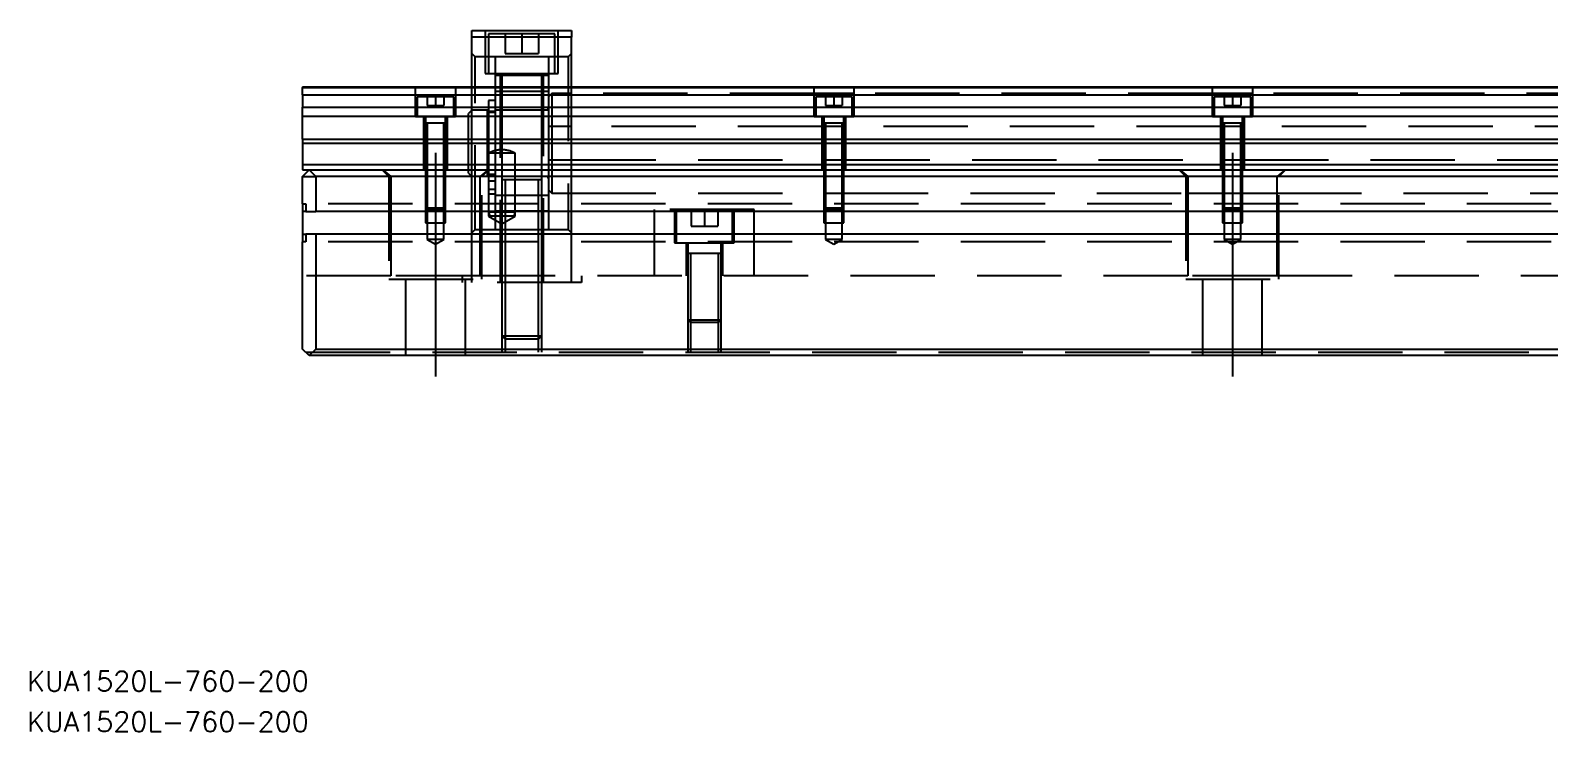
# Model space of a CAD drawing. Extents: x -41 to 1018, y -351 to 109.
# Drawn here: x -41 to 187.8, y -351.3 to -245.6 of the extents above; entities that cross this region are included whole.
import ezdxf

# ---------------------------------------------------------------- set-up
doc = ezdxf.new("R2010")
doc.units = 0
doc.linetypes.add('CENTER', pattern=[50.8, 31.75, -6.35, 6.35, -6.35])
doc.linetypes.add('DASHED', pattern=[19.05, 12.7, -6.35])
doc.layers.get('0').update_dxf_attribs({"linetype": 'CONTINUOUS'})
doc.layers.add('CENTER', color=1, linetype='CENTER')
doc.styles.get("Standard").update_dxf_attribs({"font": 'txt.shx', "height": 3, "bigfont": 'bigfont.shx'})

# ---------------------------------------------------------------- blocks, each defined once
blk = doc.blocks.new('*U2')
at = {"color": 7, "linetype": 'CONTINUOUS'}
blk.add_text('KUA1520L-760-200', height=3, dxfattribs=at).set_placement((-41.5, -351.28))
blk = doc.blocks.new('*U3')
at = {"color": 7, "linetype": 'CONTINUOUS'}
blk.add_text('KUA1520L-760-200', height=3, dxfattribs=at).set_placement((-41.5, -345.18))

msp = doc.modelspace()

# ---------------------------------------------------------------- linework, layer by layer
at = {"color": 7, "linetype": 'CONTINUOUS'}
for p, q in [((25.5, -246.64), (25.5, -245.64)), ((25.5, -245.64), (40.5, -245.64)), ((25.5, -254.14), (25.5, -246.64)), ((40.5, -246.64), (25.5, -246.64)), ((40.5, -245.64), (40.5, -246.64)), ((40.5, -254.14), (40.5, -246.64)), ((0, -254.14), (0, -254.27)), ((0, -254.14), (286.5, -254.14)), ((0, -254.27), (286.5, -254.27)), ((0, -255.35), (0, -254.27)), ((0, -255.35), (0, -257.22)), ((0, -255.35), (286.5, -255.35)), ((0, -257.22), (286.5, -257.22)), ((0, -258.57), (0, -257.22)), ((0, -262.05), (0, -258.57)), ((0, -258.57), (286.5, -258.57)), ((0, -262.05), (286.5, -262.05)), ((0, -262.05), (0, -262.64)), ((0, -262.64), (286.5, -262.64)), ((0, -262.64), (0, -265.84)), ((0, -265.84), (0, -266.64)), ((0, -265.84), (760, -265.84)), ((0, -267.64), (1, -266.64)), ((0, -266.64), (1, -266.64)), ((1, -266.64), (759, -266.64)), ((1, -266.64), (2, -267.64)), ((0, -271.79), (0, -267.64)), ((758, -267.64), (2, -267.64)), ((2, -267.64), (2, -272.94)), ((32, -268.14), (30, -268.14)), ((0, -271.79), (0, -272.94)), ((0, -271.79), (0.5, -271.79)), ((0.5, -271.79), (0.5, -272.94)), ((0, -272.94), (0, -276.34)), ((0.5, -272.94), (0, -272.94)), ((0.5, -272.94), (2, -272.94)), ((758, -272.94), (2, -272.94)), ((0, -276.34), (0, -277.49)), ((0, -276.34), (0.5, -276.34)), ((2, -276.34), (0.5, -276.34)), ((0.5, -276.34), (0.5, -277.49)), ((758, -276.34), (2, -276.34)), ((2, -276.34), (2, -293.64)), ((0.5, -277.49), (0, -277.49)), ((0, -293.64), (0, -277.49)), ((1, -294.64), (0, -293.64)), ((2, -293.64), (1, -294.64)), ((759, -294.64), (1, -294.64)), ((2, -293.64), (758, -293.64))]:
    msp.add_line(p, q, dxfattribs=at)
at = {"color": 3, "linetype": 'DASHED'}
for p, q in [((27.5, -245.64), (27.5, -252.14)), ((28, -246.14), (28, -252.14)), ((38, -246.14), (28, -246.14)), ((30.5, -246.14), (30.5, -249.14)), ((33, -246.14), (33, -249.14)), ((35.5, -246.14), (35.5, -249.14)), ((38, -252.14), (38, -246.14)), ((38.5, -252.14), (38.5, -245.64)), ((26, -249.64), (25.5, -249.14)), ((30.5, -249.14), (33, -249.14)), ((33, -249.14), (35.5, -249.14)), ((40.5, -249.14), (40, -249.64)), ((29, -249.64), (26, -249.64)), ((26, -275.64), (26, -249.64)), ((37, -249.64), (29, -249.64)), ((29, -249.64), (29, -252.14)), ((37, -249.64), (37, -252.14)), ((40, -249.64), (37, -249.64)), ((40, -249.64), (40, -275.64)), ((27.5, -252.14), (38.5, -252.14)), ((29, -252.14), (29, -254.14)), ((37, -252.44), (29, -252.44)), ((29.75, -252.14), (29.75, -283.64)), ((30, -252.14), (30, -254.14)), ((36, -254.14), (36, -252.14)), ((36.25, -283.64), (36.25, -252.14)), ((37, -252.14), (37, -254.14)), ((17, -258.64), (17, -254.14)), ((17.25, -255.64), (17.25, -258.64)), ((22.75, -255.64), (17.25, -255.64)), ((18.75, -255.64), (18.75, -256.94)), ((20, -255.64), (20, -256.94)), ((21.25, -255.64), (21.25, -256.94)), ((22.75, -258.64), (22.75, -255.64)), ((23, -254.14), (23, -258.64)), ((25.5, -266.64), (25.5, -254.14)), ((29, -256.19), (28, -256.19)), ((28, -256.19), (28, -264.14)), ((29, -254.14), (29, -263.75)), ((30, -254.84), (29, -254.84)), ((30, -254.14), (30, -263.64)), ((36, -254.84), (30, -254.84)), ((36, -266.64), (36, -254.14)), ((37, -254.84), (36, -254.84)), ((37, -254.14), (37, -266.64)), ((37.5, -255.14), (37, -255.64)), ((40.5, -255.14), (37.5, -255.14)), ((37.5, -255.14), (37.5, -262.64)), ((40.5, -266.64), (40.5, -254.14)), ((77, -255.14), (40.5, -255.14)), ((77, -258.64), (77, -254.14)), ((83, -255.14), (77, -255.14)), ((77.25, -255.64), (77.25, -258.64)), ((82.75, -255.64), (77.25, -255.64)), ((78.75, -255.64), (78.75, -256.94)), ((80, -255.64), (80, -256.94)), ((81.25, -255.64), (81.25, -256.94)), ((82.75, -258.64), (82.75, -255.64)), ((83, -254.14), (83, -258.64)), ((137, -255.14), (83, -255.14)), ((137, -258.64), (137, -254.14)), ((143, -255.14), (137, -255.14)), ((137.25, -255.64), (137.25, -258.64)), ((142.75, -255.64), (137.25, -255.64)), ((138.75, -255.64), (138.75, -256.94)), ((140, -255.64), (140, -256.94)), ((141.25, -255.64), (141.25, -256.94)), ((142.75, -258.64), (142.75, -255.64)), ((143, -254.14), (143, -258.64)), ((197, -255.14), (143, -255.14)), ((18.75, -256.94), (20, -256.94)), ((20, -256.94), (21.25, -256.94)), ((25.5, -257.64), (25, -258.14)), ((25, -262.64), (25, -258.14)), ((27.85, -257.64), (25.5, -257.64)), ((27.85, -262.64), (27.85, -257.64)), ((28, -257.84), (27.85, -257.84)), ((29, -257.84), (28, -257.84)), ((29, -257.99), (28, -257.99)), ((30, -257.64), (29, -257.64)), ((36, -257.64), (30, -257.64)), ((36.7, -257.64), (36, -257.64)), ((37, -257.64), (36.7, -257.64)), ((78.75, -256.94), (80, -256.94)), ((80, -256.94), (81.25, -256.94)), ((138.75, -256.94), (140, -256.94)), ((140, -256.94), (141.25, -256.94)), ((23, -258.64), (17, -258.64)), ((18.25, -266.64), (18.25, -258.64)), ((18.5, -258.64), (18.5, -259.64)), ((18.5, -259.63), (18.5, -259.64)), ((20, -259.64), (18.5, -259.64)), ((18.5, -259.64), (18.5, -266.64)), ((18.5, -259.64), (18.5, -259.64)), ((21.5, -259.64), (18.5, -259.64)), ((18.75, -259.64), (18.75, -266.64)), ((21.5, -259.64), (20, -259.64)), ((21.25, -266.64), (21.25, -259.64)), ((21.5, -259.64), (21.5, -258.64)), ((21.5, -259.64), (21.5, -259.63)), ((21.5, -266.64), (21.5, -259.64)), ((21.5, -259.64), (21.5, -259.64)), ((21.75, -258.64), (21.75, -266.64)), ((40.5, -260.14), (37, -260.14)), ((78.25, -260.14), (40.5, -260.14)), ((83, -258.64), (77, -258.64)), ((78.25, -266.64), (78.25, -258.64)), ((78.5, -260.14), (78.25, -260.14)), ((78.5, -258.64), (78.5, -259.64)), ((78.5, -259.63), (78.5, -259.64)), ((78.5, -259.64), (78.5, -259.64)), ((78.5, -259.64), (78.5, -266.64)), ((80, -259.64), (78.5, -259.64)), ((78.75, -260.14), (78.5, -260.14)), ((78.75, -259.64), (78.75, -266.64)), ((81.25, -260.14), (78.75, -260.14)), ((81.5, -259.64), (80, -259.64)), ((81.25, -266.64), (81.25, -259.64)), ((81.5, -260.14), (81.25, -260.14)), ((81.5, -259.64), (81.5, -258.64)), ((81.5, -259.64), (81.5, -259.63)), ((81.5, -259.64), (81.5, -259.64)), ((81.5, -266.64), (81.5, -259.64)), ((81.75, -260.14), (81.5, -260.14)), ((81.75, -258.64), (81.75, -266.64)), ((138.25, -260.14), (81.75, -260.14)), ((143, -258.64), (137, -258.64)), ((138.25, -266.64), (138.25, -258.64)), ((138.5, -260.14), (138.25, -260.14)), ((138.5, -258.64), (138.5, -259.64)), ((138.5, -259.63), (138.5, -259.64)), ((140, -259.64), (138.5, -259.64)), ((138.5, -259.64), (138.5, -259.64)), ((138.5, -259.64), (138.5, -266.64)), ((141.5, -259.64), (138.5, -259.64)), ((138.75, -260.14), (138.5, -260.14)), ((138.75, -259.64), (138.75, -266.64)), ((141.25, -260.14), (138.75, -260.14)), ((141.5, -259.64), (140, -259.64)), ((141.25, -266.64), (141.25, -259.64)), ((141.5, -260.14), (141.25, -260.14)), ((141.5, -259.64), (141.5, -258.64)), ((141.5, -259.64), (141.5, -259.63)), ((141.5, -259.64), (141.5, -259.64)), ((141.5, -266.64), (141.5, -259.64)), ((141.75, -260.14), (141.5, -260.14)), ((141.75, -258.64), (141.75, -266.64)), ((198.25, -260.14), (141.75, -260.14)), ((0, -262.64), (286.5, -262.64)), ((25, -266.64), (25, -262.64)), ((27.85, -266.66), (27.85, -262.64)), ((37.5, -262.64), (37.5, -266.64)), ((28, -264.14), (28, -266.64)), ((32, -264.14), (28, -264.14)), ((29, -263.75), (29, -266.64)), ((30.06, -263.64), (29.94, -263.64)), ((30, -263.64), (30, -266.64)), ((32, -266.64), (32, -264.14)), ((37, -265.14), (40.5, -265.14)), ((40.5, -265.14), (78.25, -265.14)), ((78.25, -265.14), (78.5, -265.14)), ((78.5, -265.14), (78.75, -265.14)), ((78.75, -265.14), (81.25, -265.14)), ((81.25, -265.14), (81.5, -265.14)), ((81.5, -265.14), (81.75, -265.14)), ((81.75, -265.14), (138.25, -265.14)), ((138.25, -265.14), (138.5, -265.14)), ((138.5, -265.14), (138.75, -265.14)), ((138.75, -265.14), (141.25, -265.14)), ((141.25, -265.14), (141.5, -265.14)), ((141.5, -265.14), (141.75, -265.14)), ((141.75, -265.14), (198.25, -265.14)), ((12, -266.64), (13, -267.64)), ((12.06, -266.64), (13.29, -267.64)), ((18.5, -266.64), (18.5, -272.39)), ((18.5, -266.64), (18.5, -272.39)), ((18.75, -266.64), (18.75, -272.64)), ((21.25, -272.64), (21.25, -266.64)), ((21.5, -272.39), (21.5, -266.64)), ((21.5, -272.39), (21.5, -266.64)), ((25, -267.14), (25, -266.64)), ((25, -267.14), (25.5, -267.64)), ((25.5, -272.94), (25.5, -266.64)), ((27.94, -266.64), (26.71, -267.64)), ((27, -267.64), (28, -266.64)), ((27.85, -267.64), (27.85, -266.66)), ((27.85, -267.44), (28, -267.44)), ((28, -266.64), (28, -272.94)), ((28, -267.28), (29, -267.28)), ((28, -267.28), (29, -267.28)), ((28, -267.44), (29, -267.44)), ((29, -266.64), (29, -272.94)), ((30, -266.64), (30, -268.14)), ((32, -272.94), (32, -266.64)), ((36, -268.14), (36, -266.64)), ((37, -266.64), (37, -272.94)), ((37.5, -266.64), (37.5, -270.14)), ((40.5, -272.94), (40.5, -266.64)), ((78.5, -266.64), (78.5, -272.39)), ((78.5, -266.64), (78.5, -272.39)), ((78.75, -266.64), (78.75, -272.64)), ((81.25, -272.64), (81.25, -266.64)), ((81.5, -272.39), (81.5, -266.64)), ((81.5, -272.39), (81.5, -266.64)), ((132, -266.64), (133, -267.64)), ((132.06, -266.64), (133.29, -267.64)), ((138.5, -266.64), (138.5, -272.39)), ((138.5, -266.64), (138.5, -272.39)), ((138.75, -266.64), (138.75, -272.64)), ((141.25, -272.64), (141.25, -266.64)), ((141.5, -272.39), (141.5, -266.64)), ((141.5, -272.39), (141.5, -266.64)), ((147.94, -266.64), (146.71, -267.64)), ((147, -267.64), (148, -266.64)), ((0, -267.64), (2, -267.64)), ((13, -267.64), (13, -283.14)), ((13.29, -267.64), (13.29, -272.94)), ((26.71, -272.94), (26.71, -267.64)), ((27, -283.14), (27, -267.64)), ((29, -268.37), (28, -268.37)), ((28, -269.57), (29, -269.57)), ((30, -268.13), (30, -268.14)), ((30, -268.14), (30, -272.94)), ((36, -268.14), (30, -268.14)), ((30, -268.14), (30, -268.14)), ((30.5, -268.14), (30.5, -272.94)), ((36, -268.14), (32, -268.14)), ((35.5, -272.94), (35.5, -268.14)), ((36, -268.14), (36, -268.13)), ((36, -272.94), (36, -268.14)), ((36, -268.14), (36, -268.14)), ((37, -269.64), (37.5, -270.14)), ((133, -267.64), (133, -283.14)), ((133.29, -267.64), (133.29, -272.94)), ((146.71, -272.94), (146.71, -267.64)), ((147, -283.14), (147, -267.64)), ((759.5, -271.79), (0.5, -271.79)), ((28, -270.28), (29, -270.28)), ((29, -270.44), (30, -270.44)), ((30, -270.44), (30.5, -270.44)), ((30.5, -270.44), (32, -270.44)), ((32, -270.44), (35.5, -270.44)), ((35.5, -270.44), (36, -270.44)), ((36, -270.44), (37, -270.44)), ((37.5, -270.14), (40.5, -270.14)), ((40.5, -270.14), (78.5, -270.14)), ((78.5, -270.14), (78.75, -270.14)), ((78.75, -270.14), (81.25, -270.14)), ((81.25, -270.14), (81.5, -270.14)), ((81.5, -270.14), (133.29, -270.14)), ((133.29, -270.14), (138.5, -270.14)), ((138.5, -270.14), (138.75, -270.14)), ((138.75, -270.14), (141.25, -270.14)), ((141.25, -270.14), (141.5, -270.14)), ((141.5, -270.14), (146.71, -270.14)), ((146.71, -270.14), (198.5, -270.14)), ((13.29, -272.94), (13.29, -276.34)), ((18.5, -272.39), (18.75, -272.64)), ((18.5, -272.39), (18.5, -272.94)), ((18.5, -272.39), (21.5, -272.39)), ((18.5, -272.94), (18.5, -274.64)), ((18.75, -272.64), (18.75, -274.64)), ((21.25, -272.64), (18.75, -272.64)), ((21.25, -272.64), (21.5, -272.39)), ((21.25, -274.64), (21.25, -272.64)), ((21.5, -272.94), (21.5, -272.39)), ((21.5, -274.64), (21.5, -272.94)), ((25.5, -276.34), (25.5, -272.94)), ((26.71, -276.34), (26.71, -272.94)), ((28, -272.94), (28, -273.01)), ((28, -273.01), (28, -273.64)), ((28, -273.01), (28.17, -273.64)), ((32, -273.01), (28, -273.01)), ((28, -273.64), (30, -274.79)), ((32, -273.64), (28, -273.64)), ((29, -272.84), (37, -272.84)), ((29, -272.94), (29, -273.64)), ((29, -273.64), (29, -275.64)), ((30, -272.94), (30, -273.64)), ((30, -273.64), (30, -276.34)), ((30, -274.79), (32, -273.64)), ((30.5, -272.94), (30.5, -273.64)), ((30.5, -273.64), (30.5, -276.34)), ((31.83, -273.64), (32, -273.01)), ((32, -273.01), (32, -272.94)), ((32, -273.64), (32, -273.01)), ((35.5, -276.34), (35.5, -272.94)), ((36, -276.34), (36, -272.94)), ((37, -272.94), (37, -275.64)), ((40.5, -276.34), (40.5, -272.94)), ((68, -272.64), (53, -272.64)), ((53, -272.94), (53, -272.64)), ((53, -276.34), (53, -272.94)), ((56, -272.64), (56, -277.64)), ((56.25, -272.64), (56.25, -272.94)), ((56.25, -272.94), (56.25, -276.34)), ((58.5, -272.64), (58.5, -275.14)), ((60.5, -272.64), (60.5, -275.14)), ((62.5, -272.64), (62.5, -275.14)), ((64.75, -272.94), (64.75, -272.64)), ((64.75, -276.34), (64.75, -272.94)), ((65, -277.64), (65, -272.64)), ((68, -272.94), (68, -272.64)), ((68, -276.34), (68, -272.94)), ((78.5, -272.39), (78.75, -272.64)), ((78.5, -272.39), (78.5, -272.94)), ((78.5, -272.39), (81.5, -272.39)), ((78.5, -272.94), (78.5, -274.64)), ((78.75, -272.64), (78.75, -274.64)), ((81.25, -272.64), (78.75, -272.64)), ((81.25, -272.64), (81.5, -272.39)), ((81.25, -274.64), (81.25, -272.64)), ((81.5, -272.94), (81.5, -272.39)), ((81.5, -274.64), (81.5, -272.94)), ((133.29, -272.94), (133.29, -276.34)), ((138.5, -272.39), (138.75, -272.64)), ((138.5, -272.39), (138.5, -272.94)), ((138.5, -272.39), (141.5, -272.39)), ((138.5, -272.94), (138.5, -274.64)), ((138.75, -272.64), (138.75, -274.64)), ((141.25, -272.64), (138.75, -272.64)), ((141.25, -272.64), (141.5, -272.39)), ((141.25, -274.64), (141.25, -272.64)), ((141.5, -272.94), (141.5, -272.39)), ((141.5, -274.64), (141.5, -272.94)), ((146.71, -276.34), (146.71, -272.94)), ((13.29, -276.34), (13.29, -282.64)), ((18.5, -274.64), (21.5, -274.64)), ((18.75, -274.64), (18.75, -277.14)), ((21.25, -277.14), (21.25, -274.64)), ((25.5, -276.14), (26, -275.64)), ((25.5, -282.64), (25.5, -276.34)), ((26, -275.64), (29, -275.64)), ((26.71, -282.64), (26.71, -276.34)), ((29, -275.64), (30, -275.64)), ((30, -275.64), (30.5, -275.64)), ((30, -276.34), (30, -283.64)), ((30.5, -275.64), (35.5, -275.64)), ((30.5, -276.34), (30.5, -283.64)), ((35.5, -275.64), (36, -275.64)), ((35.5, -283.64), (35.5, -276.34)), ((36, -275.64), (37, -275.64)), ((36, -283.64), (36, -276.34)), ((37, -275.64), (40, -275.64)), ((40, -275.64), (40.5, -276.14)), ((40.5, -283.64), (40.5, -276.34)), ((53, -282.64), (53, -276.34)), ((56.25, -276.34), (56.25, -277.64)), ((58.5, -275.14), (60.5, -275.14)), ((60.5, -275.14), (62.5, -275.14)), ((64.75, -277.64), (64.75, -276.34)), ((68, -282.64), (68, -276.34)), ((78.5, -274.64), (81.5, -274.64)), ((78.75, -274.64), (78.75, -277.14)), ((81.25, -277.14), (81.25, -274.64)), ((133.29, -276.34), (133.29, -282.64)), ((138.5, -274.64), (141.5, -274.64)), ((138.75, -274.64), (138.75, -277.14)), ((141.25, -277.14), (141.25, -274.64)), ((146.71, -282.64), (146.71, -276.34)), ((759.5, -277.49), (0.5, -277.49)), ((18.75, -277.14), (20, -277.86)), ((21.25, -277.14), (18.75, -277.14)), ((20, -277.86), (21.25, -277.14)), ((56, -277.64), (65, -277.64)), ((57.75, -277.64), (57.75, -282.64)), ((58, -277.64), (58, -279.24)), ((63, -279.24), (63, -277.64)), ((63.25, -282.64), (63.25, -277.64)), ((78.75, -277.14), (80, -277.86)), ((81.25, -277.14), (78.75, -277.14)), ((80, -277.86), (81.25, -277.14)), ((138.75, -277.14), (140, -277.86)), ((141.25, -277.14), (138.75, -277.14)), ((140, -277.86), (141.25, -277.14)), ((58, -279.23), (58, -279.24)), ((63, -279.24), (58, -279.24)), ((58, -279.24), (58, -282.64)), ((58, -279.24), (58, -279.24)), ((58.4, -279.24), (58.4, -282.64)), ((62.6, -282.64), (62.6, -279.24)), ((63, -279.24), (63, -279.23)), ((63, -282.64), (63, -279.24)), ((63, -279.24), (63, -279.24)), ((13.29, -282.64), (0, -282.64)), ((13, -283.14), (27, -283.14)), ((26.71, -282.64), (13.29, -282.64)), ((15.5, -283.14), (15.5, -294.64)), ((24, -282.64), (24, -283.64)), ((42, -283.64), (24, -283.64)), ((24.5, -294.64), (24.5, -283.14)), ((25.5, -283.64), (25.5, -282.64)), ((133.29, -282.64), (26.71, -282.64)), ((30, -283.64), (30, -291.64)), ((30, -283.64), (30, -291.64)), ((30.5, -283.64), (30.5, -292.14)), ((35.5, -292.14), (35.5, -283.64)), ((36, -291.64), (36, -283.64)), ((36, -291.64), (36, -283.64)), ((42, -282.64), (42, -283.64)), ((58, -282.64), (58, -289.24)), ((58, -282.64), (58, -289.24)), ((58.4, -282.64), (58.4, -289.64)), ((62.6, -289.64), (62.6, -282.64)), ((63, -289.24), (63, -282.64)), ((63, -289.24), (63, -282.64)), ((133, -283.14), (147, -283.14)), ((146.71, -282.64), (133.29, -282.64)), ((135.5, -283.14), (135.5, -294.64)), ((144.5, -294.64), (144.5, -283.14)), ((253.29, -282.64), (146.71, -282.64)), ((58, -289.24), (58.4, -289.64)), ((58, -289.24), (58, -294.14)), ((58, -289.24), (63, -289.24)), ((58.4, -289.64), (58.4, -294.14)), ((62.6, -289.64), (58.4, -289.64)), ((62.6, -289.64), (63, -289.24)), ((62.6, -294.14), (62.6, -289.64)), ((63, -294.14), (63, -289.24)), ((30, -291.64), (30.5, -292.14)), ((30, -291.64), (30, -294.14)), ((30, -291.64), (36, -291.64)), ((30.5, -292.14), (30.5, -294.14)), ((35.5, -292.14), (30.5, -292.14)), ((35.5, -292.14), (36, -291.64)), ((35.5, -294.14), (35.5, -292.14)), ((36, -294.14), (36, -291.64)), ((0.5, -294.14), (759.5, -294.14))]:
    msp.add_line(p, q, dxfattribs=at)
for centre, radius, start, end in [((36.7, -257.34), 0.3, 270, 360), ((29.94, -267.64), 4, 90, 118.9695), ((30.06, -267.64), 4, 61.0305, 90), ((36.7, -267.94), 0.3, 0, 90)]:
    msp.add_arc(centre, radius, start, end, dxfattribs=at)
at = {"layer": 'CENTER', "color": 1, "linetype": 'CENTER'}
for p, q in [((20, -264.09), (20, -286.69)), ((140, -264.09), (140, -286.69)), ((20, -279.99), (20, -297.79)), ((140, -279.99), (140, -297.79))]:
    msp.add_line(p, q, dxfattribs=at)

# ---------------------------------------------------------------- block references
at = {"color": 7, "linetype": 'CONTINUOUS'}
for name in ['*U3', '*U2']:
    msp.add_blockref(name, (0, 0), dxfattribs=at)

doc.saveas('drawing.dxf')
